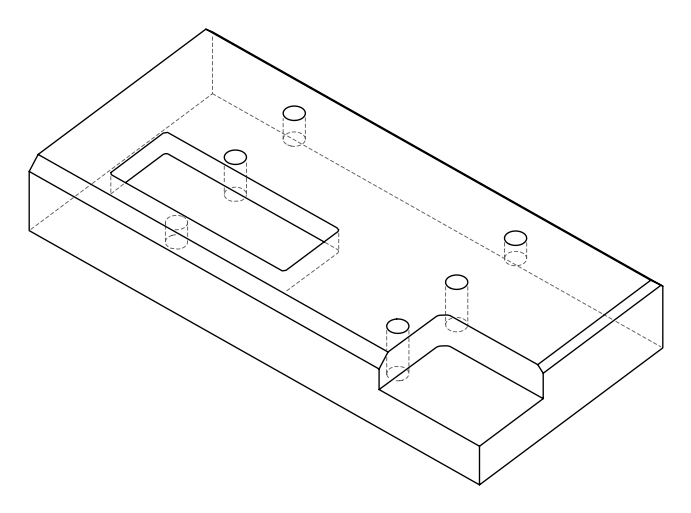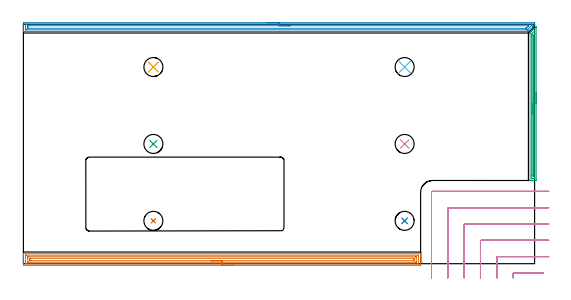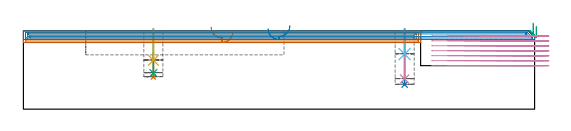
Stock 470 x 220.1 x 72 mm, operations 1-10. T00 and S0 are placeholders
(PLAN: 11 operations, 3 tool changes, 126 min)
(1 INDEXABLE_INSERT_DRILL_BLIND_HOLE_FROM_SOLID | STEP1POCKET | NXT0302_006 | 0.1 min | 10149 mm3)
(2 INDEXABLE_INSERT_DRILL_BLIND_HOLE_FROM_SOLID_1 | STEP1POCKET_1 | NXT0302_006 | 0.21 min | 11805 mm3)
(3 INDEXABLE_INSERT_DRILL_BLIND_HOLE_FROM_SOLID_2 | STEP1POCKET_2 | NXT0302_006 | 0.16 min | 9262 mm3)
(4 INDEXABLE_INSERT_DRILL_BLIND_HOLE_FROM_SOLID_3 | STEP1POCKET_3 | NXT0302_006 | 0.19 min | 10581 mm3)
(5 INDEXABLE_INSERT_DRILL_BLIND_HOLE_FROM_SOLID_4 | STEP1POCKET_4 | NXT0302_006 | 0.12 min | 6454 mm3)
(6 INDEXABLE_INSERT_DRILL_BLIND_HOLE_FROM_SOLID_5 | STEP1POCKET_5 | NXT0302_006 | 0.1 min | 5084 mm3)
(7 AREA_MILL | FG_CHAMFER_SURFACE | UGT0205_001 | 11.94 min | 21258 mm3)
(8 AREA_MILL_1 | FG_CHAMFER_SURFACE_1 | UGT0205_001 | 11.46 min | 15034 mm3)
(9 AREA_MILL_2 | FG_CHAMFER_SURFACE_2 | UGT0205_001 | 3.47 min | 2292 mm3)
(10 MILL_CORNER_NOTCH_RECTANGULAR | CORNER_NOTCH_RECTANGULAR | UGT0201_094 | Follow Part, ap 5, ae 75% | 10.41 min | 255344 mm3)
(11 MILL_RECTANGULAR_POCKET | POCKET_RECTANGULAR_STRAIGHT | UGT0201_014 | Follow Part, ap 1.5, ae 75% | 87.85 min | 268279 mm3)
(TOOL NXT0302_006 | Index. Insert Drill 17.5mm [880-D1750L25-05] | D17.5 PA176 FL88 Z2)
(TOOL UGT0205_001 | Chamfer Mill 20 x 3 x 45 deg. | D20 FL50 Z2)
(TOOL UGT0201_094 | End mill 20 mm | D20 FL38 Z4)
(TOOL UGT0201_014 | End mill 6 mm | D6 FL24 Z4)
(OP 1 INDEXABLE_INSERT_DRILL_BLIND_HOLE_FROM_SOLID)
G17 G21 G94 G90
T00 M6
G54
G17 G0 G90 X119.5 Y39.4 S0 M3
G43 Z82. H1
G94 G81 G98 Z29.5 F250. R51.9
G80
M5
M2
(OP 2 INDEXABLE_INSERT_DRILL_BLIND_HOLE_FROM_SOLID_1)
G17 G21 G94 G90
T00 M6
G54
G17 G0 G90 X350.5 Y39.4 S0 M3
G43 Z82. H1
G94 G81 G98 Z22.6 F250. R74.
G80
M5
M2
(OP 3 INDEXABLE_INSERT_DRILL_BLIND_HOLE_FROM_SOLID_2)
G17 G21 G94 G90
T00 M6
G54
G17 G0 G90 X119.5 Y110.1 S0 M3
G43 Z82. H1
G94 G81 G98 Z33.2 F250. R74.
G80
M5
M2
(OP 4 INDEXABLE_INSERT_DRILL_BLIND_HOLE_FROM_SOLID_3)
G17 G21 G94 G90
T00 M6
G54
G17 G0 G90 X350.5 Y110.1 S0 M3
G43 Z82. H1
G94 G81 G98 Z27.7 F250. R74.
G80
M5
M2
(OP 5 INDEXABLE_INSERT_DRILL_BLIND_HOLE_FROM_SOLID_4)
G17 G21 G94 G90
T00 M6
G54
G17 G0 G90 X119.5 Y180.8 S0 M3
G43 Z82. H1
G94 G81 G98 Z44.9 F250. R74.
G80
M5
M2
(OP 6 INDEXABLE_INSERT_DRILL_BLIND_HOLE_FROM_SOLID_5)
G17 G21 G94 G90
T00 M6
G54
G17 G0 G90 X350.5 Y180.8 S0 M3
G43 Z82. H1
G94 G81 G98 Z50.6 F250. R74.
G80
M5
M2
(OP 7 AREA_MILL)
G17 G21 G94 G90
T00 M6
G54
G17 G0 G90 X192.6 Y-1.5 S1061 M3
G43 Z82. H0
Z71.3
G94 G1 X192.562 Z70.429 F250.
X192.448 Z69.564
X192.259 Z68.712
X191.997 Z67.88
X191.663 Z67.074
X191.26 Z66.3
X190.792 Z65.564
X190.26 Z64.872
X189.671 Z64.229
X189.028 Z63.64
X188.336 Z63.109
X187.6 Z62.64
X186.826 Z62.237
X186.02 Z61.903
X185.188 Z61.641
X184.336 Z61.452
X183.472 Z61.338
X182.6 Z61.3
X0.63
X0.225 Y-1.496 Z61.302
X0.01 Y-1.492 Z61.306
X0. Y-1.273 Z61.524
Y6.06 Z68.855
Y7.467 Z70.263
Y7.828 Z70.623
Y8.551 Z71.351
Y8.801 Z71.601
X0.007 Y9.182 Z71.973
X0.009 Y9.197 Z71.988
X0.183 Y9.2 Z72.
X365.017
X365.191 Y9.197 Z71.988
X365.193 Y9.182 Z71.973
X365.2 Y8.801 Z71.601
Y8.551 Z71.351
Y7.828 Z70.623
Y6.583 Z69.38
Y5.176 Z67.972
Y-0.39 Z62.408
X365.195 Y-1.012 Z61.785
X365.191 Y-1.492 Z61.306
X365.058 Y-1.495 Z61.303
X364.57 Y-1.5 Z61.3
X182.6
Y-0.086 Z62.714
X2.375 Y-0.085 Z62.715
X2.021 Y-0.079 Z62.721
X2.01 Y0.036 Z62.836
X2.003 Y0.283 Z63.083
X2.001 Y0.756 Z63.556
X2. Y1.169 Z63.969
X2.001 Y6.944 Z69.744
X2.003 Y7.355 Z70.155
X2.01 Y7.768 Z70.568
X2.024 Y7.779 Z70.579
X2.047 Y7.782 Z70.582
X2.099 Y7.784 Z70.584
X2.206 Y7.785 Z70.585
X2.418 Y7.786 Z70.586
X362.825 Y7.785 Z70.585
X363.179 Y7.779 Z70.579
X363.19 Y7.664 Z70.464
X363.197 Y7.418 Z70.218
X363.199 Y6.944 Z69.744
X363.2 Y6.531 Z69.331
X363.199 Y0.756 Z63.556
X363.197 Y0.345 Z63.145
X363.19 Y-0.069 Z62.731
X363.176 Y-0.079 Z62.721
X363.153 Y-0.082 Z62.718
X363.101 Y-0.084 Z62.716
X362.994 Y-0.085 Z62.715
X362.782 Y-0.086 Z62.714
X182.6
Y1.329 Z64.129
X4.521
X4.207 Y1.331 Z64.131
X4.102 Y1.332 Z64.132
X4.027 Y1.335 Z64.135
X4.01 Y1.436 Z64.236
X4.005 Y1.64 Z64.44
X4.001 Y1.843 Z64.643
Y6.06 Z68.86
X4.003 Y6.261 Z69.061
X4.01 Y6.332 Z69.132
X4.018 Y6.365 Z69.165
X4.05 Y6.366 Z69.166
X4.207 Y6.369 Z69.169
X4.786 Y6.371 Z69.171
X5.101
X360.679
X360.993 Y6.369 Z69.169
X361.098 Y6.368 Z69.168
X361.173 Y6.365 Z69.165
X361.19 Y6.264 Z69.064
X361.195 Y6.06 Z68.86
X361.199 Y5.857 Z68.657
Y1.64 Z64.44
X361.197 Y1.439 Z64.239
X361.19 Y1.368 Z64.168
X361.182 Y1.335 Z64.135
X361.15 Y1.334 Z64.134
X360.993 Y1.331 Z64.131
X360.414 Y1.329 Z64.129
X360.099
X182.6
Y2.743 Z65.543
X6.889
X6.667 Y2.744 Z65.544
X6.131 Y2.75 Z65.55
X6.01 Y2.756 Z65.556
X6.005 Y2.968 Z65.768
X6. Y3.403 Z66.203
Y4.287 Z67.087
Y4.292 Z67.092
X6.005 Y4.732 Z67.532
X6.01 Y4.945 Z67.745
X6.223 Y4.951 Z67.751
X6.889 Y4.957 Z67.757
X358.311
X358.533 Y4.956 Z67.756
X359.069 Y4.95 Z67.75
X359.19 Y4.944 Z67.744
X359.195 Y4.732 Z67.532
X359.2 Y4.297 Z67.097
Y3.413 Z66.213
X359.195 Y2.968 Z65.768
X359.19 Y2.755 Z65.555
X358.977 Y2.749 Z65.549
X358.311 Y2.743 Z65.543
X182.6
X181.728 Z65.581
X180.864 Z65.695
X180.012 Z65.883
X179.18 Z66.146
X178.374 Z66.48
X177.6 Z66.882
X176.864 Z67.351
X176.172 Z67.882
X175.529 Z68.472
X174.94 Z69.115
X174.408 Z69.807
X173.94 Z70.543
X173.537 Z71.317
X173.203 Z72.123
X172.941 Z72.955
X172.752 Z73.806
X172.638 Z74.671
X172.6 Z75.543
G0 Z82.
M5
M2
(OP 8 AREA_MILL_1)
G17 G21 G94 G90
T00 M6
G54
G17 G0 G90 X225. Y221.6 S1061 M3
G43 Z82. H0
Z74.
G94 G1 X225.038 Z73.128 F250.
X225.152 Z72.264
X225.341 Z71.412
X225.603 Z70.58
X225.937 Z69.774
X226.34 Z69.
X226.808 Z68.264
X227.34 Z67.572
X227.929 Z66.929
X228.572 Z66.34
X229.264 Z65.808
X230. Z65.34
X230.774 Z64.937
X231.58 Z64.603
X232.412 Z64.341
X233.263 Z64.152
X234.128 Z64.038
X235. Z64.
X469.625
X469.835 Y221.596 Z64.004
X469.997 Y221.591 Z64.005
X470. Y221.457 Z64.139
Y221.131 Z64.465
Y220.477 Z65.123
Y219.365 Z66.233
X469.998 Y219.307 Z66.29
X469.983 Y219.285 Z66.313
X469.814 Y219.114 Z66.485
X469.686 Y218.986 Z66.613
X469.444 Y218.745 Z66.855
X469.388 Y218.689 Z66.91
X469.183 Y218.483 Z67.113
X468.585 Y217.887 Z67.713
X468.495 Y217.797 Z67.802
X468.299 Y217.6 Z67.996
X468.198 Y217.5 Z68.099
X468.103 Y217.406 Z68.193
X468.004 Y217.306 Z68.29
X464.924 Y214.23 Z71.367
X464.763 Y214.069 Z71.526
X464.573 Y213.881 Z71.718
X464.477 Y213.785 Z71.813
X464.326 Y213.632 Z71.962
X464.269 Y213.604 Z71.99
X464.031 Y213.6 Z72.
X0.165
X0.009 Y213.603 Z71.988
X0.007 Y213.61 Z71.981
X0. Y213.947 Z71.652
Y214.298 Z71.301
Y214.952 Z70.643
Y216.161 Z69.435
Y216.717 Z68.877
Y220.853 Z64.744
X0.003 Y221.131 Z64.466
X0.009 Y221.592 Z64.006
X0.143 Y221.595 Z64.003
X0.612 Y221.6 Z64.
X235.
Y220.186 Z65.414
X467.602 Y220.185 Z65.415
X467.666
X467.98 Y220.179 Z65.421
X467.99 Y220.078 Z65.522
X467.995 Y219.86 Z65.74
X467.99 Y219.777 Z65.823
X467.963 Y219.726 Z65.874
X467.87 Y219.629 Z65.971
X467.614 Y219.365 Z66.235
X464.055 Y215.811 Z69.789
X463.609 Y215.369 Z70.231
X463.449 Y215.213 Z70.387
X463.32 Y215.089 Z70.511
X463.237 Y215.021 Z70.579
X463.138 Y215.017 Z70.583
X463.073 Y215.016 Z70.584
X462.245 Y215.014 Z70.586
X2.398 Y215.015 Z70.585
X2.333
X2.02 Y215.021 Z70.579
X2.01 Y215.122 Z70.478
X2.003 Y215.342 Z70.258
X2.001 Y215.835 Z69.765
X2. Y216.228 Z69.372
Y218.876 Z66.724
X2.001 Y219.365 Z66.235
X2.002 Y219.756 Z65.844
X2.01 Y220.151 Z65.449
X2.017 Y220.18 Z65.42
X2.036 Y220.181 Z65.419
X2.087 Y220.184 Z65.416
X2.19 Y220.185 Z65.415
X2.398 Y220.186 Z65.414
X235.
Y218.772 Z66.828
X464.323 Y218.771 Z66.829
X464.518 Y218.769 Z66.831
X464.55 Y218.768 Z66.832
X464.552 Y218.767 Z66.833
X464.542 Y218.753 Z66.847
X464.482 Y218.687 Z66.913
X464.402 Y218.605 Z66.995
X464.28 Y218.483 Z67.117
X462.823 Y217.028 Z68.572
X462.511 Y216.717 Z68.883
X462.377 Y216.587 Z69.013
X462.245 Y216.46 Z69.14
X462.203 Y216.435 Z69.165
X462.169 Y216.433 Z69.167
X462.095 Y216.43 Z69.17
X461.945 Y216.429 Z69.171
X461.644 Y216.428 Z69.172
X4.475 Y216.429 Z69.171
X4.183 Y216.43 Z69.17
X4.086 Y216.432 Z69.168
X4.018 Y216.435 Z69.165
X4.01 Y216.536 Z69.064
X4.004 Y216.717 Z68.883
X4.001 Y216.898 Z68.702
X4.002 Y218.663 Z66.937
X4.006 Y218.724 Z66.876
X4.011 Y218.765 Z66.835
X4.038 Y218.766 Z66.834
X4.183 Y218.769 Z66.831
X4.784 Y218.771 Z66.829
X5.076 Y218.772 Z66.828
X235.
X235.872 Z66.866
X236.736 Z66.98
X237.588 Z67.169
X238.42 Z67.432
X239.226 Z67.765
X240. Z68.168
X240.736 Z68.637
X241.428 Z69.168
X242.071 Z69.757
X242.66 Z70.401
X243.192 Z71.093
X243.66 Z71.828
X244.063 Z72.602
X244.397 Z73.408
X244.659 Z74.24
X244.848 Z75.092
X244.962 Z75.957
X245. Z76.828
G0 Z82.
M5
M2
(OP 9 AREA_MILL_2)
G17 G21 G94 G90
T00 M6
G54
G17 G0 G90 X471.5 Y157.15 S1061 M3
G43 Z82. H0
Z76.3
G94 G1 Y157.112 Z75.428 F250.
Y156.998 Z74.564
Y156.809 Z73.712
Y156.547 Z72.88
Y156.213 Z72.074
Y155.81 Z71.3
Y155.342 Z70.564
Y154.81 Z69.872
Y154.221 Z69.229
Y153.578 Z68.64
Y152.886 Z68.108
Y152.15 Z67.64
Y151.376 Z67.237
Y150.57 Z66.903
Y149.738 Z66.641
Y148.886 Z66.452
Y148.022 Z66.338
Y147.15 Z66.3
Y77.38
X471.498 Y77.103 Z66.302
X471.491 Y76.507 Z66.305
X471.484 Y76.504 Z66.313
X470.883 Y76.5 Z66.913
X470.594 Z67.202
X469.097 Z68.697
X468.518 Z69.279
X468.203 Z69.593
X467.625 Z70.171
X467.31 Z70.485
X466.235 Z71.564
X465.86 Z71.931
X465.814 Z71.976
X465.802 Y76.508 Z71.988
X465.8 Y76.657 Z72.
Y211.842
X465.805 Y212.105 Z71.991
X466.417 Y212.717 Z71.383
X471.193 Y217.494 Z66.605
X471.33 Y217.632 Z66.467
X471.492 Y217.791 Z66.306
X471.497 Y217.792 Z66.301
X471.499 Y217.791 Z66.299
X471.5 Y217.721 Z66.3
Y147.15
X470.086 Z67.714
X470.085 Y78.793 Z67.715
X470.083 Y78.697 Z67.717
X470.079 Y78.515 Z67.721
X469.99 Y78.51 Z67.81
X469.483 Y78.502 Z68.317
X467.698 Y78.5 Z70.102
X467.31 Y78.504 Z70.49
X467.255 Y78.506 Z70.545
X467.227 Y78.509 Z70.573
X467.221 Y78.601 Z70.579
X467.216 Y78.792 Z70.584
X467.215 Y78.888 Z70.585
Y210.153
X467.219 Y210.95 Z70.581
X467.22 Y211.04 Z70.58
X467.245 Y211.083 Z70.555
X467.31 Y211.153 Z70.49
X467.652 Y211.501 Z70.148
X467.992 Y211.843 Z69.808
X469.437 Y213.287 Z68.363
X469.778 Y213.627 Z68.022
X469.886 Y213.731 Z67.914
X469.99 Y213.829 Z67.81
X470.079 Y213.898 Z67.721
X470.083 Y213.723 Z67.717
X470.085 Y213.627 Z67.715
X470.086 Y147.15 Z67.714
X468.672 Z69.128
X468.671 Y81.098 Z69.129
X468.667 Y80.673 Z69.133
X468.665 Y80.631 Z69.135
X468.651 Y80.549 Z69.149
X468.636 Y80.673 Z69.165
X468.633 Y80.716 Z69.167
X468.629 Y81.14 Z69.171
Y209.849
X468.631 Y209.954 Z69.169
X468.635 Y210.005 Z69.165
X468.638 Y210.027 Z69.162
X468.659 Y210.058 Z69.141
X468.662 Z69.138
X468.665 Z69.135
X468.671 Y209.633 Z69.129
Y209.591
X468.672 Y147.15 Z69.128
Y146.278 Z69.167
Y145.414 Z69.28
Y144.562 Z69.469
Y143.73 Z69.732
Y142.924 Z70.065
Y142.15 Z70.468
Y141.414 Z70.937
Y140.722 Z71.468
Y140.079 Z72.057
Y139.49 Z72.701
Y138.958 Z73.393
Y138.49 Z74.128
Y138.087 Z74.902
Y137.753 Z75.708
Y137.491 Z76.54
Y137.302 Z77.392
Y137.188 Z78.257
Y137.15 Z79.128
G0 Z82.
M5
M2
(OP 10 MILL_CORNER_NOTCH_RECTANGULAR)
G17 G21 G94 G90
T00 M6
G54
G17 G0 G90 X478.268 Y-8.5 S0 M3
G43 Z82. H0
Z67.428
G94 G1 X475.268 F250.
X451.193 F500.
G3 X450.2 Y-9.493 R1.
G2 X450.202 Y-10. R75.
G1 Y-13. F250.
G0 Z82.
X483. Y6.5
Z67.428
G1 X480.
X436.194 F500.
G3 X435.2 Y5.506 R1.
G1 Y-10.
Y-13. F250.
G0 Z82.
X483. Y21.5
Z67.428
G1 X480.
X421.194 F500.
G3 X420.2 Y20.506 R1.
G1 Y-10.
Y-13. F250.
G0 Z82.
X483. Y36.5
Z67.428
G1 X480.
X406.195 F500.
G3 X405.2 Y35.505 R1.
G1 Y-10.
Y-13. F250.
G0 Z82.
X483. Y51.5
Z67.428
G1 X480.
X391.195 F500.
G3 X390.2 Y50.505 R1.
G1 Y-10.
Y-13. F250.
G0 Z82.
X483. Y66.5
Z67.428
G1 X480.
X376.195 F500.
G3 X375.2 Y65.505 R1.
G1 Y-10.
Y-13. F250.
G0 Z82.
X478.268 Y-8.5
Z62.857
G1 X475.268
X451.193 F500.
G3 X450.2 Y-9.493 R1.
G2 X450.202 Y-10. R75.
G1 Y-13. F250.
G0 Z82.
X483. Y6.5
Z62.857
G1 X480.
X436.194 F500.
G3 X435.2 Y5.506 R1.
G1 Y-10.
Y-13. F250.
G0 Z82.
X483. Y21.5
Z62.857
G1 X480.
X421.194 F500.
G3 X420.2 Y20.506 R1.
G1 Y-10.
Y-13. F250.
G0 Z82.
X483. Y36.5
Z62.857
G1 X480.
X406.195 F500.
G3 X405.2 Y35.505 R1.
G1 Y-10.
Y-13. F250.
G0 Z82.
X483. Y51.5
Z62.857
G1 X480.
X391.195 F500.
G3 X390.2 Y50.505 R1.
G1 Y-10.
Y-13. F250.
G0 Z82.
X483. Y66.5
Z62.857
G1 X480.
X376.195 F500.
G3 X375.2 Y65.505 R1.
G1 Y-10.
Y-13. F250.
G0 Z82.
X478.268 Y-8.5
Z58.286
G1 X475.268
X451.193 F500.
G3 X450.2 Y-9.493 R1.
G2 X450.202 Y-10. R75.
G1 Y-13. F250.
G0 Z82.
X483. Y6.5
Z58.286
G1 X480.
X436.194 F500.
G3 X435.2 Y5.506 R1.
G1 Y-10.
Y-13. F250.
G0 Z82.
X483. Y21.5
Z58.286
G1 X480.
X421.194 F500.
G3 X420.2 Y20.506 R1.
G1 Y-10.
Y-13. F250.
G0 Z82.
X483. Y36.5
Z58.286
G1 X480.
X406.195 F500.
G3 X405.2 Y35.505 R1.
G1 Y-10.
Y-13. F250.
G0 Z82.
X483. Y51.5
Z58.286
G1 X480.
X391.195 F500.
G3 X390.2 Y50.505 R1.
G1 Y-10.
Y-13. F250.
G0 Z82.
X483. Y66.5
Z58.286
G1 X480.
X376.195 F500.
G3 X375.2 Y65.505 R1.
G1 Y-10.
Y-13. F250.
G0 Z82.
X478.268 Y-8.5
Z53.714
G1 X475.268
X451.193 F500.
G3 X450.2 Y-9.493 R1.
G2 X450.202 Y-10. R75.
G1 Y-13. F250.
G0 Z82.
X483. Y6.5
Z53.714
G1 X480.
X436.194 F500.
G3 X435.2 Y5.506 R1.
G1 Y-10.
Y-13. F250.
G0 Z82.
X483. Y21.5
Z53.714
G1 X480.
X421.194 F500.
G3 X420.2 Y20.506 R1.
G1 Y-10.
Y-13. F250.
G0 Z82.
X483. Y36.5
Z53.714
G1 X480.
X406.195 F500.
G3 X405.2 Y35.505 R1.
G1 Y-10.
Y-13. F250.
G0 Z82.
X483. Y51.5
Z53.714
G1 X480.
X391.195 F500.
G3 X390.2 Y50.505 R1.
G1 Y-10.
Y-13. F250.
G0 Z82.
X483. Y66.5
Z53.714
G1 X480.
X376.195 F500.
G3 X375.2 Y65.505 R1.
G1 Y-10.
Y-13. F250.
G0 Z82.
X478.268 Y-8.5
Z49.143
G1 X475.268
X451.193 F500.
G3 X450.2 Y-9.493 R1.
G2 X450.202 Y-10. R75.
G1 Y-13. F250.
G0 Z82.
X483. Y6.5
Z49.143
G1 X480.
X436.194 F500.
G3 X435.2 Y5.506 R1.
G1 Y-10.
Y-13. F250.
G0 Z82.
X483. Y21.5
Z49.143
G1 X480.
X421.194 F500.
G3 X420.2 Y20.506 R1.
G1 Y-10.
Y-13. F250.
G0 Z82.
X483. Y36.5
Z49.143
G1 X480.
X406.195 F500.
G3 X405.2 Y35.505 R1.
G1 Y-10.
Y-13. F250.
G0 Z82.
X483. Y51.5
Z49.143
G1 X480.
X391.195 F500.
G3 X390.2 Y50.505 R1.
G1 Y-10.
Y-13. F250.
G0 Z82.
X483. Y66.5
Z49.143
G1 X480.
X376.195 F500.
G3 X375.2 Y65.505 R1.
G1 Y-10.
Y-13. F250.
G0 Z82.
X478.268 Y-8.5
Z44.571
G1 X475.268
X451.193 F500.
G3 X450.2 Y-9.493 R1.
G2 X450.202 Y-10. R75.
G1 Y-13. F250.
G0 Z82.
X483. Y6.5
Z44.571
G1 X480.
X436.194 F500.
G3 X435.2 Y5.506 R1.
G1 Y-10.
Y-13. F250.
G0 Z82.
X483. Y21.5
Z44.571
G1 X480.
X421.194 F500.
G3 X420.2 Y20.506 R1.
G1 Y-10.
Y-13. F250.
G0 Z82.
X483. Y36.5
Z44.571
G1 X480.
X406.195 F500.
G3 X405.2 Y35.505 R1.
G1 Y-10.
Y-13. F250.
G0 Z82.
X483. Y51.5
Z44.571
G1 X480.
X391.195 F500.
G3 X390.2 Y50.505 R1.
G1 Y-10.
Y-13. F250.
G0 Z82.
X483. Y66.5
Z44.571
G1 X480.
X376.195 F500.
G3 X375.2 Y65.505 R1.
G1 Y-10.
Y-13. F250.
G0 Z82.
X478.268 Y-8.5
Z40.
G1 X475.268
X451.193 F500.
G3 X450.2 Y-9.493 R1.
G2 X450.202 Y-10. R75.
G1 Y-13. F250.
G0 Z82.
X483. Y6.5
Z40.
G1 X480.
X436.194 F500.
G3 X435.2 Y5.506 R1.
G1 Y-10.
Y-13. F250.
G0 Z82.
X483. Y21.5
Z40.
G1 X480.
X421.194 F500.
G3 X420.2 Y20.506 R1.
G1 Y-10.
Y-13. F250.
G0 Z82.
X483. Y36.5
Z40.
G1 X480.
X406.195 F500.
G3 X405.2 Y35.505 R1.
G1 Y-10.
Y-13. F250.
G0 Z82.
X483. Y51.5
Z40.
G1 X480.
X391.195 F500.
G3 X390.2 Y50.505 R1.
G1 Y-10.
Y-13. F250.
G0 Z82.
X483. Y66.5
Z40.
G1 X480.
X376.195 F500.
G3 X375.2 Y65.505 R1.
G1 Y-10.
Y-13. F250.
G0 Z82.
M5
M2
